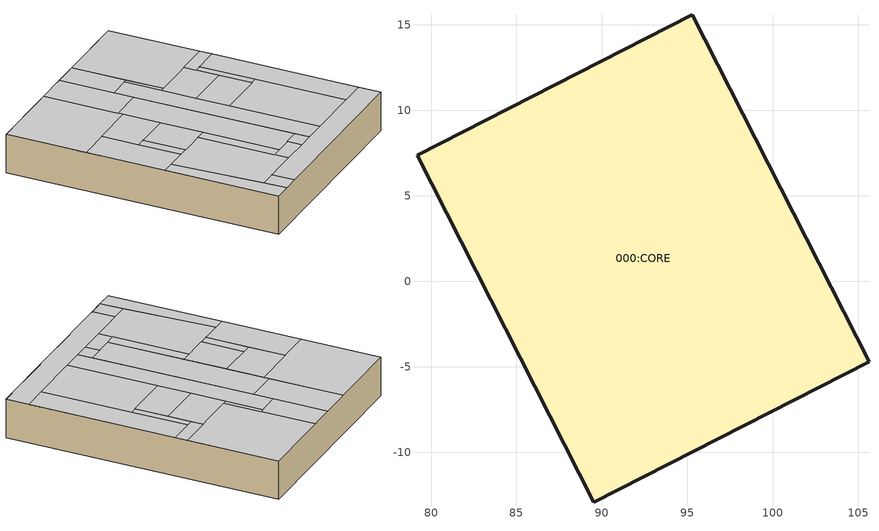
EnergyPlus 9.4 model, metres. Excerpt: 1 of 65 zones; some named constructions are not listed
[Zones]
000:CORE
 floor ground (_Floor 501_3cm): 89.52,-12.92 79.18,7.38 95.29,15.58 105.63,-4.71 z-3.3
 wall ground (_ExtWall 201_5cm): 89.52,-12.92 105.63,-4.71 95.29,15.58 79.18,7.38 89.52,-12.92 z-3.3:0
 ceiling to 00X01:01XLIVING (_Floor 501_3cm_Rev): 92.69,5.67 92.99,5.83 91.58,8.6 91.28,8.44 z0; 96.7,6.6 99.21,7.88 98.76,8.77 96.25,7.49 z0; 92.99,5.83 98.76,8.77 95.29,15.58 89.52,12.64 z0
 ceiling to 00X01:01XMMD (_Floor 501_3cm_Rev): 94,3.1 97.56,4.91 96.25,7.49 92.69,5.67 z0
 ceiling to 00X02:02XMMD (_Floor 501_3cm_Rev): 95.27,0.6 98.84,2.42 97.56,4.91 94,3.1 z0
 ceiling to 00X02:02XLIVING (_Floor 501_3cm_Rev): 98.69,-6.1 102.78,-4.02 99.36,2.69 95.27,0.6 z0
 ceiling to 00X03:03XLIVING (_Floor 501_3cm_Rev): 86.1,0 89.52,1.71 88.12,4.44 84.72,2.71 z0; 89.62,7.6 91.58,8.6 89.52,12.64 87.56,11.65 z0; 87.91,4.87 90.37,6.13 87.56,11.65 85.09,10.39 z0; 82.21,1.43 88.12,4.44 85.09,10.39 79.18,7.38 z0
 ceiling to 00X03:03XMMD (_Floor 501_3cm_Rev): 88.42,-2.83 91.13,-1.45 89.52,1.71 86.8,0.36 z0
 ceiling to 00:CORE (_IntFloor1_Rev): 93.22,-7.54 94.02,-7.13 91.13,-1.45 90.33,-1.86 z0; 89.89,-10.59 93.76,-8.61 90.33,-1.86 86.15,-3.99 z0; 95.84,-7.56 97.03,-6.95 96.49,-5.88 95.29,-6.49 z0; 94.02,-7.13 96.49,-5.88 90.37,6.13 87.91,4.87 z0; 97.03,-6.95 98.69,-6.1 91.28,8.44 89.62,7.6 z0
 ceiling ground (_Roof 564_5 cm): 96.7,6.6 98.84,2.42 99.36,2.69 97.23,6.87 z0; 97.23,6.87 102.78,-4.02 104.76,-3.01 99.21,7.88 z0; 93.22,-7.54 93.76,-8.61 95.84,-7.56 95.29,-6.49 z0; 91.16,-9.94 92.03,-11.64 105.63,-4.71 104.76,-3.01 z0; 86.1,0 87.72,-3.19 88.42,-2.83 86.8,0.36 z0; 89.89,-10.59 90.83,-12.25 92.03,-11.64 91.16,-9.94 z0; 85.21,-4.47 89.52,-12.92 90.83,-12.25 86.15,-3.99 z0; 82.21,1.43 85.21,-4.47 87.72,-3.19 84.72,2.71 z0
[Construction]
_Core_401 3 cm: _1045_RegularConcrete_1.1.1_.2, _1045 Thermal Plaster 200_.03
_Floor 501_3cm_Rev; _Floor 501_3cm_Reversed: _1045 Ceramic porcelain_12.1_.01, _1045_Cemented Plaster_2.2_.02, _1045 Sand and gravel_10.1_.06, _1045 Expanded Polystyrene EPS 30_14.1_.03, _1045_RegularConcrete_1.1.1_.2, _1045_Cemented Plaster_2.2_.02
_IntFloor1_Rev: _1045 Ceramic porcelain_12.1_.02, _1045_Cemented Plaster_2.2_.02, _1045 Sand and gravel_10.1_.08, 0_Palziv_.006, _1045_RegularConcrete_1.1.1_.2, _1045_IntTiah_Cement Lime Plaster_2.1_.02
[Material] Solar absorptance=0.4; Thermal absorptance=0.9; Visible absorptance=0.4
Name | Conductivity | Density | Roughness | Specific heat | Thickness
0_Palziv_.006 | 0.04 | 40 | Rough | 1000 | 0.006
_1045 Ceramic porcelain_12.1_.01 | 1.3 | 2300 | Smooth | 840 | 0.01
_1045 Ceramic porcelain_12.1_.02 | 1.3 | 2300 | Smooth | 840 | 0.02
_1045 Expanded Polystyrene EPS 30_14.1_.03 | 0.034 | 30 | Rough | 1450 | 0.03
_1045 Sand and gravel_10.1_.06 | 2 | 1950 | Rough | 1045 | 0.06
_1045 Sand and gravel_10.1_.08 | 2 | 1950 | Rough | 1045 | 0.08
_1045 Thermal Plaster 200_.03 | 0.072 | 200 | Smooth | 800 | 0.03
_1045_Cemented Plaster_2.2_.02 | 1 | 1800 | Rough | 1000 | 0.02
_1045_IntTiah_Cement Lime Plaster_2.1_.02 | 0.8 | 1600 | Smooth | 1000 | 0.02
_1045_RegularConcrete_1.1.1_.2 | 2 | 2400 | MediumRough | 1000 | 0.2
[Schedule:Compact]
00X01:01XLIVING Cooling Availability Sch; 00X01:01XMMD Cooling Availability Sch; 00X02:02XLIVING Cooling Availability Sch; 00X02:02XMMD Cooling Availability Sch; 00X03:03XLIVING Cooling Availability Sch; 00X03:03XMMD Cooling Availability Sch; 01X04:04XLIVING Cooling Availability Sch; 01X04:04XMMD Cooling Availability Sch; 01X05:05XLIVING Cooling Availability Sch; 01X05:05XMMD Cooling Availability Sch; 01X06:06XLIVING Cooling Availability Sch; 01X06:06XMMD Cooling Availability Sch; 01X07:07XLIVING Cooling Availability Sch; 01X07:07XMMD Cooling Availability Sch; 02X08:08XLIVING Cooling Availability Sch; 02X08:08XMMD Cooling Availability Sch; 02X09:09XLIVING Cooling Availability Sch; 02X09:09XMMD Cooling Availability Sch; 02X10:10XLIVING Cooling Availability Sch; 02X10:10XMMD Cooling Availability Sch; 02X11:11XLIVING Cooling Availability Sch; 02X11:11XMMD Cooling Availability Sch; 03X12:12XLIVING Cooling Availability Sch; 03X12:12XMMD Cooling Availability Sch; 03X13:13XLIVING Cooling Availability Sch; 03X13:13XMMD Cooling Availability Sch; 03X14:14XLIVING Cooling Availability Sch; 03X14:14XMMD Cooling Availability Sch; 03X15:15XLIVING Cooling Availability Sch; 03X15:15XMMD Cooling Availability Sch; 04X16:16XLIVING Cooling Availability Sch; 04X16:16XMMD Cooling Availability Sch; 04X17:17XLIVING Cooling Availability Sch; 04X17:17XMMD Cooling Availability Sch; 04X18:18XLIVING Cooling Availability Sch; 04X18:18XMMD Cooling Availability Sch; 04X19:19XLIVING Cooling Availability Sch; 04X19:19XMMD Cooling Availability Sch; 05X20:20XLIVING Cooling Availability Sch; 05X20:20XMMD Cooling Availability Sch; 05X21:21XLIVING Cooling Availability Sch; 05X21:21XMMD Cooling Availability Sch; 05X22:22XLIVING Cooling Availability Sch; 05X22:22XMMD Cooling Availability Sch; 05X23:23XLIVING Cooling Availability Sch; 05X23:23XMMD Cooling Availability Sch; 06X24:24XLIVING Cooling Availability Sch; 06X24:24XMMD Cooling Availability Sch; 06X25:25XLIVING Cooling Availability Sch; 06X25:25XMMD Cooling Availability Sch; 06X26:26XLIVING Cooling Availability Sch; 06X26:26XMMD Cooling Availability Sch; 07X27:27XLIVING Cooling Availability Sch: Through: 31 March, For: AllDays, Until: 24:00, 0, Through: 30 November, For: AllDays, Until: 24:00, 1, Through: 31 December, For: AllDays, Until: 24:00, 0
00X01:01XLIVING Heating Availability Sch; 00X01:01XMMD Heating Availability Sch; 00X02:02XLIVING Heating Availability Sch; 00X02:02XMMD Heating Availability Sch; 00X03:03XLIVING Heating Availability Sch; 00X03:03XMMD Heating Availability Sch; 01X04:04XLIVING Heating Availability Sch; 01X04:04XMMD Heating Availability Sch; 01X05:05XLIVING Heating Availability Sch; 01X05:05XMMD Heating Availability Sch; 01X06:06XLIVING Heating Availability Sch; 01X06:06XMMD Heating Availability Sch; 01X07:07XLIVING Heating Availability Sch; 01X07:07XMMD Heating Availability Sch; 02X08:08XLIVING Heating Availability Sch; 02X08:08XMMD Heating Availability Sch; 02X09:09XLIVING Heating Availability Sch; 02X09:09XMMD Heating Availability Sch; 02X10:10XLIVING Heating Availability Sch; 02X10:10XMMD Heating Availability Sch; 02X11:11XLIVING Heating Availability Sch; 02X11:11XMMD Heating Availability Sch; 03X12:12XLIVING Heating Availability Sch; 03X12:12XMMD Heating Availability Sch; 03X13:13XLIVING Heating Availability Sch; 03X13:13XMMD Heating Availability Sch; 03X14:14XLIVING Heating Availability Sch; 03X14:14XMMD Heating Availability Sch; 03X15:15XLIVING Heating Availability Sch; 03X15:15XMMD Heating Availability Sch; 04X16:16XLIVING Heating Availability Sch; 04X16:16XMMD Heating Availability Sch; 04X17:17XLIVING Heating Availability Sch; 04X17:17XMMD Heating Availability Sch; 04X18:18XLIVING Heating Availability Sch; 04X18:18XMMD Heating Availability Sch; 04X19:19XLIVING Heating Availability Sch; 04X19:19XMMD Heating Availability Sch; 05X20:20XLIVING Heating Availability Sch; 05X20:20XMMD Heating Availability Sch; 05X21:21XLIVING Heating Availability Sch; 05X21:21XMMD Heating Availability Sch; 05X22:22XLIVING Heating Availability Sch; 05X22:22XMMD Heating Availability Sch; 05X23:23XLIVING Heating Availability Sch; 05X23:23XMMD Heating Availability Sch; 06X24:24XLIVING Heating Availability Sch; 06X24:24XMMD Heating Availability Sch; 06X25:25XLIVING Heating Availability Sch; 06X25:25XMMD Heating Availability Sch; 06X26:26XLIVING Heating Availability Sch; 06X26:26XMMD Heating Availability Sch; 07X27:27XLIVING Heating Availability Sch: Through: 31 March, For: AllDays, Until: 24:00, 1, Through: 30 November, For: AllDays, Until: 24:00, 0, Through: 31 December, For: AllDays, Until: 24:00, 1
